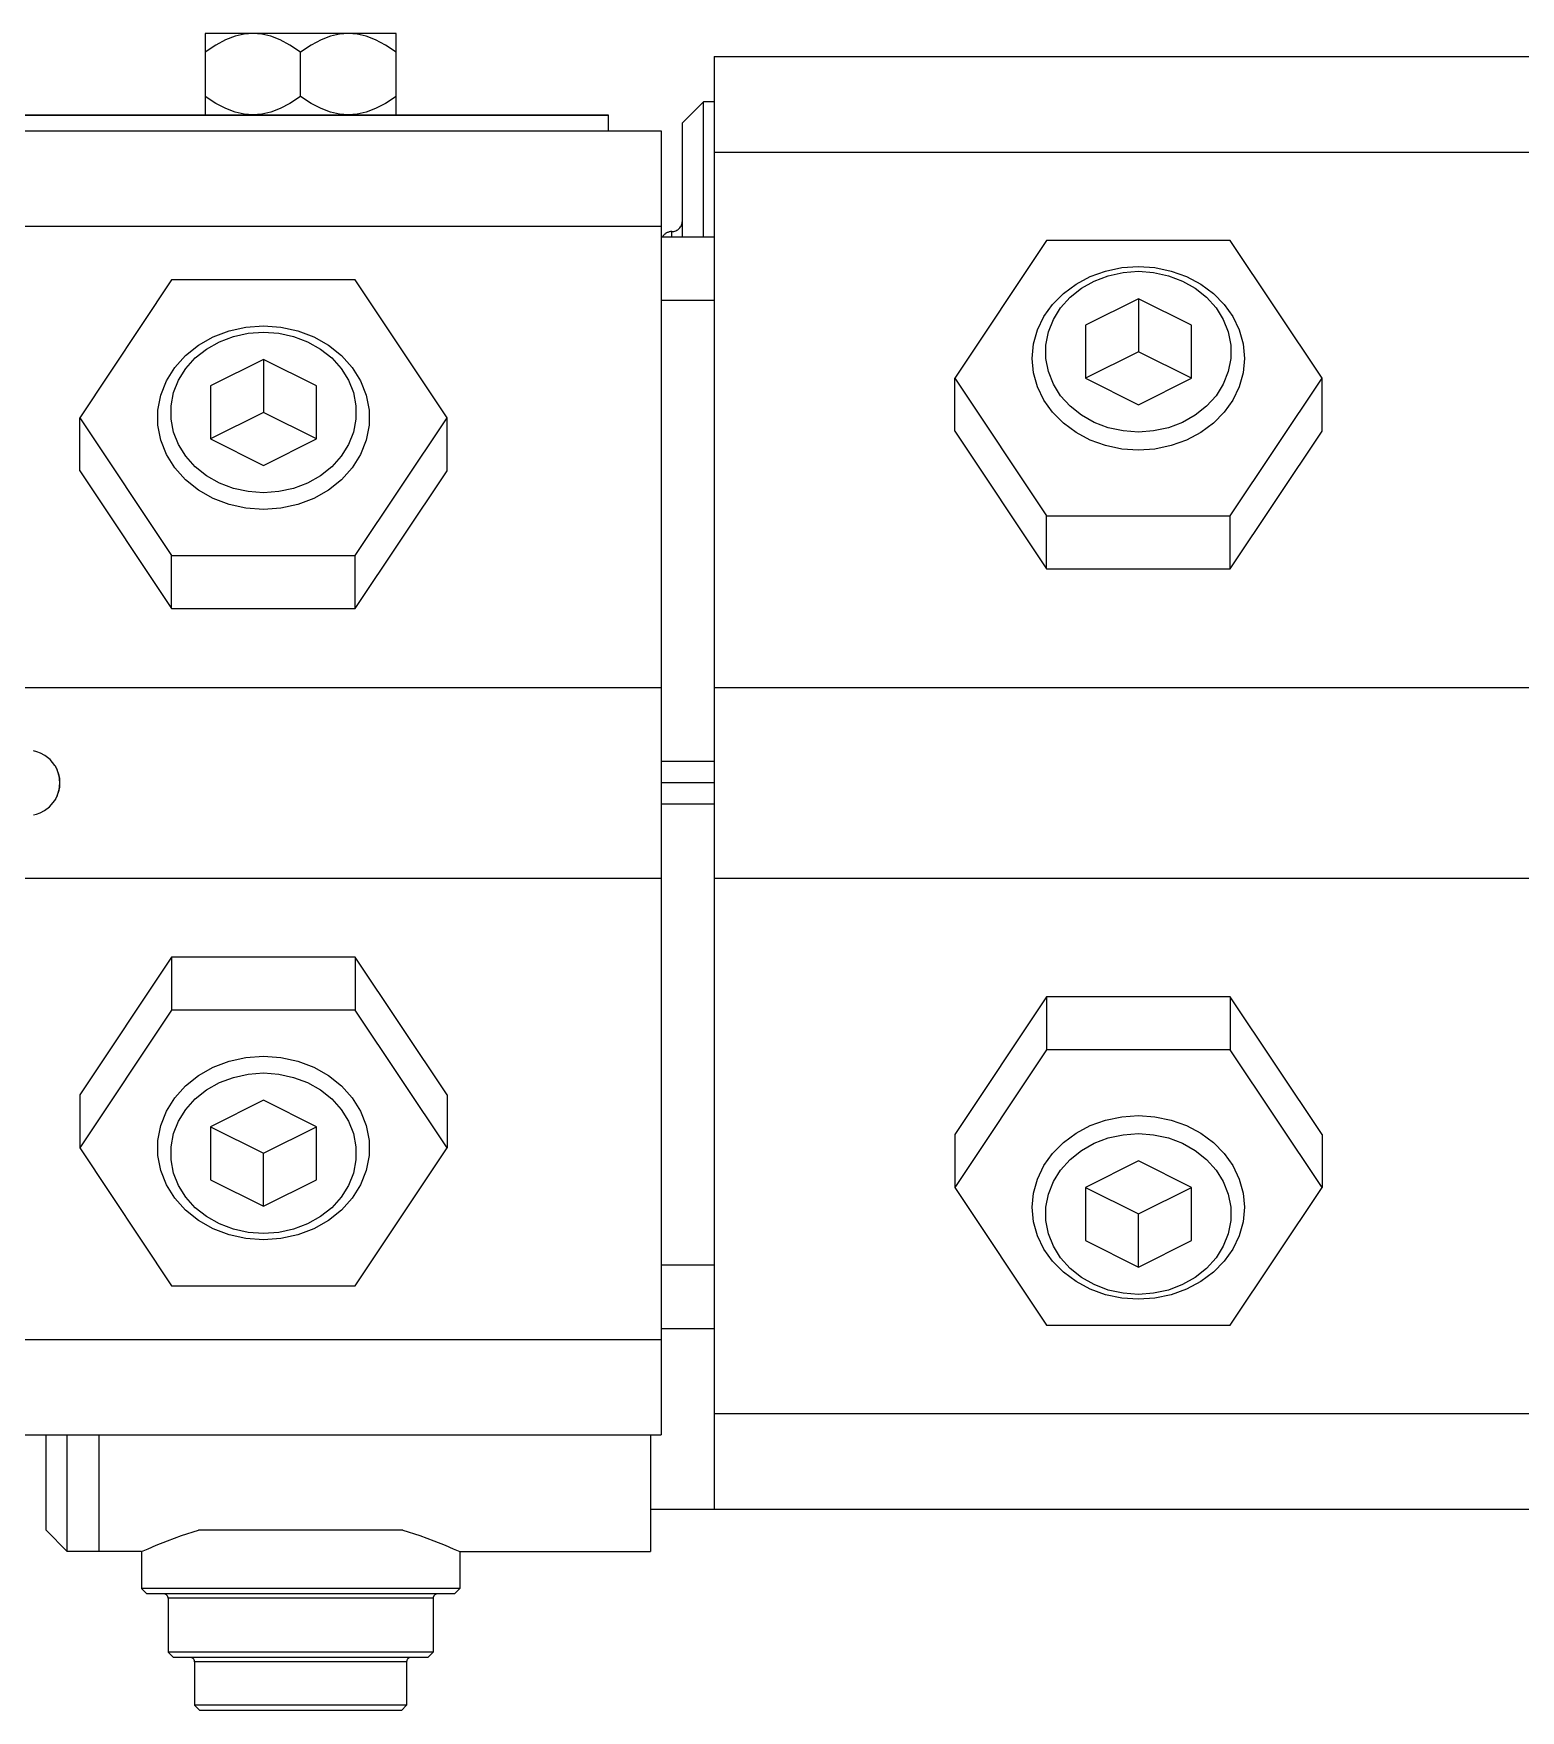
# Model space of a CAD drawing. Extents: x -1361 to 25435, y 363 to 30236.
# Drawn here: x 10088.8 to 10229, y 17367.2 to 17525.4 of the extents above; entities that cross this region are included whole.
import ezdxf

# ---------------------------------------------------------------- set-up
doc = ezdxf.new("R2010")
doc.units = 0
doc.header["$LTSCALE"] = 150
doc.linetypes.add('PHANTOM', pattern=[2.1, 1.25, -0.2, 0.125, -0.2, 0.125, -0.2])
doc.layers.get('0').update_dxf_attribs({"linetype": 'CONTINUOUS'})
doc.layers.add('S0PH1', color=1, linetype='PHANTOM')

# ---------------------------------------------------------------- blocks, each defined once
blk = doc.blocks.new('hiab2')
at = {"color": 0, "linetype": 'ByBlock'}
for p, q in [((-1311.7, 70.68), (-1329.7, 70.68)), ((-1329.7, 70.68), (-1329.7, 63)), ((-1311.7, 63), (-1311.7, 70.68)), ((-1320.7, 64.75), (-1320.7, 68.93)), ((-1281.7, 68.5), (-1196.7, 68.5)), ((-1281.7, 68.5), (-1281.7, -68.5)), ((-1282.7, 64.25), (-1284.7, 62.25)), ((-1281.7, 64.25), (-1282.7, 64.25)), ((-1282.7, 51.5), (-1282.7, 64.25)), ((-1356.7, 63), (-1291.7, 63)), ((-1356.7, 62.97), (-1291.7, 62.97)), ((-1291.7, 63), (-1291.7, 61.5)), ((-1284.7, 51.5), (-1284.7, 62.25)), ((-1356.7, 61.5), (-1286.7, 61.5)), ((-1286.7, 61.5), (-1286.7, -61.5)), ((-1281.7, 59.5), (-1196.7, 59.5)), ((-1356.7, 52.5), (-1286.7, 52.5)), ((-1286.7, 51.5), (-1281.7, 51.5)), ((-1285.7, 51.5), (-1285.7, 52)), ((-1250.36, 51.16), (-1259.02, 38.17)), ((-1233.04, 51.16), (-1250.36, 51.16)), ((-1224.38, 38.17), (-1233.04, 51.16)), ((-1332.86, 47.44), (-1341.52, 34.44)), ((-1315.54, 47.44), (-1332.86, 47.44)), ((-1306.88, 34.44), (-1315.54, 47.44)), ((-1281.7, 45.5), (-1286.7, 45.5)), ((-1241.7, 45.67), (-1246.7, 43.17)), ((-1236.7, 43.17), (-1241.7, 45.67)), ((-1241.7, 45.67), (-1241.7, 40.67)), ((-1246.7, 43.17), (-1246.7, 38.17)), ((-1236.7, 38.17), (-1236.7, 43.17)), ((-1324.2, 39.94), (-1329.2, 37.44)), ((-1319.2, 37.44), (-1324.2, 39.94)), ((-1324.2, 39.94), (-1324.2, 34.94)), ((-1241.7, 40.67), (-1246.7, 38.17)), ((-1236.7, 38.17), (-1241.7, 40.67)), ((-1259.02, 38.17), (-1250.36, 25.18)), ((-1259.02, 33.17), (-1259.02, 38.17)), ((-1246.7, 38.17), (-1241.7, 35.67)), ((-1241.7, 35.67), (-1236.7, 38.17)), ((-1233.04, 25.18), (-1224.38, 38.17)), ((-1224.38, 33.17), (-1224.38, 38.17)), ((-1329.2, 37.44), (-1329.2, 32.44)), ((-1319.2, 32.44), (-1319.2, 37.44)), ((-1324.2, 34.94), (-1329.2, 32.44)), ((-1319.2, 32.44), (-1324.2, 34.94)), ((-1341.52, 34.44), (-1332.86, 21.45)), ((-1341.52, 29.44), (-1341.52, 34.44)), ((-1315.54, 21.45), (-1306.88, 34.44)), ((-1306.88, 29.44), (-1306.88, 34.44)), ((-1329.2, 32.44), (-1324.2, 29.94)), ((-1324.2, 29.94), (-1319.2, 32.44)), ((-1259.02, 33.17), (-1250.36, 20.18)), ((-1233.04, 20.18), (-1224.38, 33.17)), ((-1341.52, 29.44), (-1332.86, 16.45)), ((-1315.54, 16.45), (-1306.88, 29.44)), ((-1250.36, 25.18), (-1233.04, 25.18)), ((-1250.36, 20.18), (-1250.36, 25.18)), ((-1233.04, 20.18), (-1233.04, 25.18)), ((-1332.86, 21.45), (-1315.54, 21.45)), ((-1332.86, 16.45), (-1332.86, 21.45)), ((-1315.54, 16.45), (-1315.54, 21.45)), ((-1250.36, 20.18), (-1233.04, 20.18)), ((-1332.86, 16.45), (-1315.54, 16.45)), ((-1356.7, 9), (-1286.7, 9)), ((-1281.7, 9), (-1196.7, 9)), ((-1281.7, 2), (-1286.7, 2)), ((-1343.81, 1.56), (-1343.81, 1.55)), ((-1281.7, 0), (-1286.7, 0)), ((-1343.81, -1.55), (-1343.81, -1.56)), ((-1281.7, -2), (-1286.7, -2)), ((-1356.7, -9), (-1286.7, -9)), ((-1281.7, -9), (-1196.7, -9)), ((-1332.86, -16.45), (-1341.52, -29.44)), ((-1315.54, -16.45), (-1332.86, -16.45)), ((-1332.86, -16.45), (-1332.86, -21.45)), ((-1315.54, -16.45), (-1315.54, -21.45)), ((-1306.88, -29.44), (-1315.54, -16.45)), ((-1250.36, -20.18), (-1259.02, -33.17)), ((-1233.04, -20.18), (-1250.36, -20.18)), ((-1250.36, -20.18), (-1250.36, -25.18)), ((-1224.38, -33.17), (-1233.04, -20.18)), ((-1233.04, -20.18), (-1233.04, -25.18)), ((-1332.86, -21.45), (-1341.52, -34.44)), ((-1315.54, -21.45), (-1332.86, -21.45)), ((-1306.88, -34.44), (-1315.54, -21.45)), ((-1250.36, -25.18), (-1259.02, -38.17)), ((-1233.04, -25.18), (-1250.36, -25.18)), ((-1224.38, -38.17), (-1233.04, -25.18)), ((-1341.52, -29.44), (-1341.52, -34.44)), ((-1324.2, -29.94), (-1329.2, -32.44)), ((-1319.2, -32.44), (-1324.2, -29.94)), ((-1306.88, -29.44), (-1306.88, -34.44)), ((-1329.2, -32.44), (-1324.2, -34.94)), ((-1329.2, -32.44), (-1329.2, -37.44)), ((-1324.2, -34.94), (-1319.2, -32.44)), ((-1319.2, -37.44), (-1319.2, -32.44)), ((-1259.02, -33.17), (-1259.02, -38.17)), ((-1224.38, -33.17), (-1224.38, -38.17)), ((-1341.52, -34.44), (-1332.86, -47.44)), ((-1315.54, -47.44), (-1306.88, -34.44)), ((-1324.2, -39.94), (-1324.2, -34.94)), ((-1241.7, -35.67), (-1246.7, -38.17)), ((-1236.7, -38.17), (-1241.7, -35.67)), ((-1329.2, -37.44), (-1324.2, -39.94)), ((-1324.2, -39.94), (-1319.2, -37.44)), ((-1259.02, -38.17), (-1250.36, -51.16)), ((-1246.7, -38.17), (-1241.7, -40.67)), ((-1246.7, -38.17), (-1246.7, -43.17)), ((-1241.7, -40.67), (-1236.7, -38.17)), ((-1236.7, -43.17), (-1236.7, -38.17)), ((-1233.04, -51.16), (-1224.38, -38.17)), ((-1241.7, -45.67), (-1241.7, -40.67)), ((-1246.7, -43.17), (-1241.7, -45.67)), ((-1241.7, -45.67), (-1236.7, -43.17)), ((-1281.7, -45.5), (-1286.7, -45.5)), ((-1332.86, -47.44), (-1315.54, -47.44)), ((-1281.7, -51.5), (-1286.7, -51.5)), ((-1250.36, -51.16), (-1233.04, -51.16)), ((-1356.7, -52.5), (-1286.7, -52.5)), ((-1281.7, -59.5), (-1196.7, -59.5)), ((-1356.7, -61.5), (-1286.7, -61.5)), ((-1344.7, -70.5), (-1344.7, -61.5)), ((-1342.7, -72.5), (-1342.7, -61.5)), ((-1339.7, -72.5), (-1339.7, -61.5)), ((-1287.7, -61.5), (-1287.7, -72.5)), ((-1287.7, -68.5), (-241, -68.5)), ((-1342.7, -72.5), (-1344.7, -70.5)), ((-1311.06, -70.5), (-1330.34, -70.5)), ((-1335.7, -72.5), (-1342.7, -72.5)), ((-1335.7, -72.5), (-1335.7, -76)), ((-1305.7, -72.5), (-1287.7, -72.5)), ((-1305.7, -72.5), (-1305.7, -76)), ((-1305.7, -76), (-1335.7, -76)), ((-1335.7, -76), (-1335.2, -76.5)), ((-1306.2, -76.5), (-1335.2, -76.5)), ((-1308.2, -76.9), (-1333.2, -76.9)), ((-1333.2, -76.9), (-1333.2, -82)), ((-1308.2, -76.9), (-1308.2, -82)), ((-1305.7, -76), (-1306.2, -76.5)), ((-1308.2, -82), (-1333.2, -82)), ((-1333.2, -82), (-1332.7, -82.5)), ((-1308.2, -82), (-1308.7, -82.5)), ((-1308.7, -82.5), (-1332.7, -82.5)), ((-1310.7, -82.9), (-1330.7, -82.9)), ((-1330.7, -82.9), (-1330.7, -87)), ((-1310.7, -82.9), (-1310.7, -87)), ((-1310.7, -87), (-1330.7, -87)), ((-1330.7, -87), (-1330.2, -87.5)), ((-1311.2, -87.5), (-1330.2, -87.5)), ((-1310.7, -87), (-1311.2, -87.5))]:
    blk.add_line(p, q, dxfattribs=at)
for points in [[(-1325.2, 70.68), (-1326.03, 70.62), (-1326.88, 70.42), (-1327.77, 70.08), (-1328.7, 69.59), (-1329.7, 68.93)], [(-1320.7, 68.93), (-1321.7, 69.59), (-1322.64, 70.08), (-1323.52, 70.42), (-1324.37, 70.62), (-1325.2, 70.68)], [(-1316.2, 70.68), (-1317.03, 70.62), (-1317.88, 70.42), (-1318.77, 70.08), (-1319.7, 69.59), (-1320.7, 68.93)], [(-1311.7, 68.93), (-1312.7, 69.59), (-1313.64, 70.08), (-1314.52, 70.42), (-1315.37, 70.62), (-1316.2, 70.68)], [(-1325.2, 63), (-1326.03, 63.06), (-1326.88, 63.26), (-1327.76, 63.6), (-1328.7, 64.09), (-1329.7, 64.75)], [(-1320.7, 64.75), (-1321.7, 64.09), (-1322.64, 63.6), (-1323.52, 63.26), (-1324.37, 63.06), (-1325.2, 63)], [(-1316.2, 63), (-1317.03, 63.06), (-1317.88, 63.26), (-1318.76, 63.6), (-1319.7, 64.09), (-1320.7, 64.75)], [(-1311.7, 64.75), (-1312.7, 64.09), (-1313.64, 63.6), (-1314.52, 63.26), (-1315.37, 63.06), (-1316.2, 63)], [(-1251.7, 40.04), (-1251.58, 41.4), (-1251.21, 42.72), (-1250.61, 43.98), (-1249.79, 45.13), (-1248.77, 46.17), (-1247.58, 47.05), (-1246.24, 47.76), (-1244.79, 48.28), (-1243.26, 48.6), (-1241.7, 48.7)], [(-1241.7, 33.09), (-1243.14, 33.19), (-1244.54, 33.5), (-1245.86, 34), (-1247.07, 34.69), (-1248.14, 35.54), (-1249.03, 36.52), (-1249.71, 37.62), (-1250.18, 38.81), (-1250.42, 40.04), (-1250.42, 41.29), (-1250.18, 42.53), (-1249.71, 43.71), (-1249.03, 44.81), (-1248.14, 45.8), (-1247.07, 46.65), (-1245.86, 47.33), (-1244.54, 47.84), (-1243.14, 48.14), (-1241.7, 48.25)], [(-1241.7, 48.7), (-1240.14, 48.6), (-1238.61, 48.28), (-1237.16, 47.76), (-1235.82, 47.05), (-1234.63, 46.17), (-1233.61, 45.13), (-1232.79, 43.98), (-1232.19, 42.72), (-1231.82, 41.4), (-1231.7, 40.04)], [(-1241.7, 48.25), (-1240.26, 48.14), (-1238.86, 47.84), (-1237.54, 47.33), (-1236.33, 46.65), (-1235.26, 45.8), (-1234.37, 44.81), (-1233.69, 43.71), (-1233.22, 42.53), (-1232.98, 41.29), (-1232.98, 40.04), (-1233.22, 38.81), (-1233.69, 37.62), (-1234.37, 36.52), (-1235.26, 35.54), (-1236.33, 34.69), (-1237.54, 34), (-1238.86, 33.5), (-1240.26, 33.19), (-1241.7, 33.09)], [(-1324.2, 25.78), (-1325.85, 25.9), (-1327.45, 26.25), (-1328.96, 26.83), (-1330.34, 27.61), (-1331.56, 28.58), (-1332.57, 29.71), (-1333.36, 30.97), (-1333.89, 32.32), (-1334.17, 33.73), (-1334.17, 35.16), (-1333.89, 36.57), (-1333.36, 37.92), (-1332.57, 39.18), (-1331.56, 40.31), (-1330.34, 41.28), (-1328.96, 42.06), (-1327.45, 42.64), (-1325.85, 42.99), (-1324.2, 43.11)], [(-1324.2, 43.11), (-1322.55, 42.99), (-1320.95, 42.64), (-1319.44, 42.06), (-1318.06, 41.28), (-1316.84, 40.31), (-1315.83, 39.18), (-1315.04, 37.92), (-1314.51, 36.57), (-1314.23, 35.16), (-1314.23, 33.73), (-1314.51, 32.32), (-1315.04, 30.97), (-1315.83, 29.71), (-1316.84, 28.58), (-1318.06, 27.61), (-1319.44, 26.83), (-1320.95, 26.25), (-1322.55, 25.9), (-1324.2, 25.78)], [(-1332.68, 33.08), (-1332.92, 34.32), (-1332.92, 35.57), (-1332.68, 36.81), (-1332.21, 37.99), (-1331.53, 39.09), (-1330.64, 40.08), (-1329.57, 40.92), (-1328.36, 41.61), (-1327.04, 42.11), (-1325.64, 42.42), (-1324.2, 42.52)], [(-1324.2, 42.52), (-1322.76, 42.42), (-1321.36, 42.11), (-1320.04, 41.61), (-1318.83, 40.92), (-1317.76, 40.08), (-1316.87, 39.09), (-1316.19, 37.99), (-1315.72, 36.81), (-1315.48, 35.57), (-1315.48, 34.32)], [(-1241.7, 31.38), (-1243.26, 31.49), (-1244.79, 31.81), (-1246.24, 32.33), (-1247.58, 33.04), (-1248.77, 33.92), (-1249.79, 34.95), (-1250.61, 36.11), (-1251.21, 37.37), (-1251.58, 38.69), (-1251.7, 40.04)], [(-1231.7, 40.04), (-1231.82, 38.69), (-1232.19, 37.37), (-1232.79, 36.11), (-1233.61, 34.95), (-1234.63, 33.92), (-1235.82, 33.04), (-1237.16, 32.33), (-1238.61, 31.81), (-1240.14, 31.49), (-1241.7, 31.38)], [(-1315.48, 34.32), (-1315.72, 33.08), (-1316.19, 31.9), (-1316.87, 30.8), (-1317.76, 29.81), (-1318.83, 28.96), (-1320.04, 28.28), (-1321.36, 27.78), (-1322.76, 27.47), (-1324.2, 27.37)], [(-1324.2, 27.37), (-1325.64, 27.47), (-1327.04, 27.78), (-1328.36, 28.28), (-1329.57, 28.96), (-1330.64, 29.81), (-1331.53, 30.8), (-1332.21, 31.9), (-1332.68, 33.08)], [(-1343.81, 1.56), (-1343.86, 1.63), (-1344.33, 2.21), (-1344.81, 2.58), (-1345.23, 2.8), (-1345.58, 2.93), (-1345.88, 3.02)], [(-1343.81, -1.55), (-1343.68, -1.31), (-1343.46, -0.68), (-1343.39, 0), (-1343.46, 0.68), (-1343.68, 1.31), (-1343.81, 1.55)], [(-1343.68, 1.31), (-1343.68, 1.3), (-1343.42, 0.45), (-1343.42, -0.45), (-1343.68, -1.3), (-1343.68, -1.31)], [(-1345.88, -3.02), (-1345.6, -2.94), (-1345.27, -2.82), (-1344.86, -2.62), (-1344.37, -2.25), (-1343.89, -1.68), (-1343.81, -1.56)], [(-1324.2, -43.11), (-1325.85, -42.99), (-1327.45, -42.64), (-1328.96, -42.06), (-1330.34, -41.28), (-1331.56, -40.31), (-1332.57, -39.18), (-1333.36, -37.92), (-1333.89, -36.57), (-1334.17, -35.16), (-1334.17, -33.73), (-1333.89, -32.32), (-1333.36, -30.97), (-1332.57, -29.71), (-1331.56, -28.58), (-1330.34, -27.61), (-1328.96, -26.83), (-1327.45, -26.25), (-1325.85, -25.9), (-1324.2, -25.78)], [(-1324.2, -25.78), (-1322.55, -25.9), (-1320.95, -26.25), (-1319.44, -26.83), (-1318.06, -27.61), (-1316.84, -28.58), (-1315.83, -29.71), (-1315.04, -30.97), (-1314.51, -32.32), (-1314.23, -33.73), (-1314.23, -35.16), (-1314.51, -36.57), (-1315.04, -37.92), (-1315.83, -39.18), (-1316.84, -40.31), (-1318.06, -41.28), (-1319.44, -42.06), (-1320.95, -42.64), (-1322.55, -42.99), (-1324.2, -43.11)], [(-1332.92, -34.32), (-1332.68, -33.08), (-1332.21, -31.9), (-1331.53, -30.8), (-1330.64, -29.81), (-1329.57, -28.96), (-1328.36, -28.28), (-1327.04, -27.78), (-1325.64, -27.47), (-1324.2, -27.37)], [(-1324.2, -27.37), (-1322.76, -27.47), (-1321.36, -27.78), (-1320.04, -28.28), (-1318.83, -28.96), (-1317.76, -29.81), (-1316.87, -30.8), (-1316.19, -31.9), (-1315.72, -33.08)], [(-1251.7, -40.04), (-1251.58, -38.69), (-1251.21, -37.37), (-1250.61, -36.11), (-1249.79, -34.95), (-1248.77, -33.92), (-1247.58, -33.04), (-1246.24, -32.33), (-1244.79, -31.81), (-1243.26, -31.49), (-1241.7, -31.38)], [(-1241.7, -31.38), (-1240.14, -31.49), (-1238.61, -31.81), (-1237.16, -32.33), (-1235.82, -33.04), (-1234.63, -33.92), (-1233.61, -34.95), (-1232.79, -36.11), (-1232.19, -37.37), (-1231.82, -38.69), (-1231.7, -40.04)], [(-1315.72, -33.08), (-1315.48, -34.32), (-1315.48, -35.57), (-1315.72, -36.81), (-1316.19, -37.99), (-1316.87, -39.09), (-1317.76, -40.08), (-1318.83, -40.92), (-1320.04, -41.61), (-1321.36, -42.11), (-1322.76, -42.42), (-1324.2, -42.52)], [(-1241.7, -48.25), (-1243.14, -48.14), (-1244.54, -47.84), (-1245.86, -47.33), (-1247.07, -46.65), (-1248.14, -45.8), (-1249.03, -44.81), (-1249.71, -43.71), (-1250.18, -42.53), (-1250.42, -41.29), (-1250.42, -40.04), (-1250.18, -38.81), (-1249.71, -37.62), (-1249.03, -36.52), (-1248.14, -35.54), (-1247.07, -34.69), (-1245.86, -34), (-1244.54, -33.5), (-1243.14, -33.19), (-1241.7, -33.09)], [(-1241.7, -33.09), (-1240.26, -33.19), (-1238.86, -33.5), (-1237.54, -34), (-1236.33, -34.69), (-1235.26, -35.54), (-1234.37, -36.52), (-1233.69, -37.62), (-1233.22, -38.81), (-1232.98, -40.04), (-1232.98, -41.29), (-1233.22, -42.53), (-1233.69, -43.71), (-1234.37, -44.81), (-1235.26, -45.8), (-1236.33, -46.65), (-1237.54, -47.33), (-1238.86, -47.84), (-1240.26, -48.14), (-1241.7, -48.25)], [(-1324.2, -42.52), (-1325.64, -42.42), (-1327.04, -42.11), (-1328.36, -41.61), (-1329.57, -40.92), (-1330.64, -40.08), (-1331.53, -39.09), (-1332.21, -37.99), (-1332.68, -36.81), (-1332.92, -35.57), (-1332.92, -34.32)], [(-1241.7, -48.7), (-1243.26, -48.6), (-1244.79, -48.28), (-1246.24, -47.76), (-1247.58, -47.05), (-1248.77, -46.17), (-1249.79, -45.13), (-1250.61, -43.98), (-1251.21, -42.72), (-1251.58, -41.4), (-1251.7, -40.04)], [(-1231.7, -40.04), (-1231.82, -41.4), (-1232.19, -42.72), (-1232.79, -43.98), (-1233.61, -45.13), (-1234.63, -46.17), (-1235.82, -47.05), (-1237.16, -47.76), (-1238.61, -48.28), (-1240.14, -48.6), (-1241.7, -48.7)], [(-1335.7, -72.5), (-1335.55, -72.43), (-1335.09, -72.24), (-1334.32, -71.91), (-1333.26, -71.5), (-1331.93, -71.01), (-1330.34, -70.5)], [(-1311.06, -70.5), (-1309.47, -71.01), (-1308.14, -71.5), (-1307.08, -71.91), (-1306.31, -72.24), (-1305.85, -72.43), (-1305.7, -72.5)]]:
    blk.add_lwpolyline(points, dxfattribs=at)
for centre, radius, start, end in [((-1285.7, 53), 1, 270, 0), ((-1285.7, 51), 1, 90, 149.6683), ((-1333.6, -76.9), 0.4, 0, 90), ((-1307.8, -76.9), 0.4, 90, 180), ((-1331.1, -82.9), 0.4, 0, 90), ((-1310.3, -82.9), 0.4, 90, 180)]:
    blk.add_arc(centre, radius, start, end, dxfattribs=at)

msp = doc.modelspace()

# ---------------------------------------------------------------- block references
at = {"layer": 'S0PH1'}
msp.add_blockref('hiab2', (11434.697, 17454.679), dxfattribs=at)

doc.saveas('drawing.dxf')
